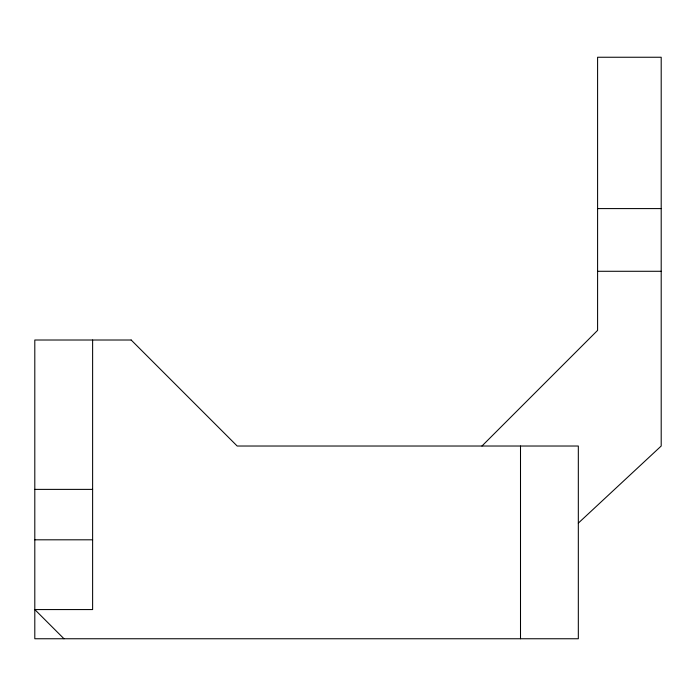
<?xml version="1.0" encoding="UTF-8"?>
<svg xmlns="http://www.w3.org/2000/svg" width="696" height="696" viewBox="0 0 696 696"><rect width="100%" height="100%" fill="white"/><g stroke="black" fill="none" stroke-linecap="round" stroke-linejoin="round"><path stroke-width="1.04" d="M481.954 446.023L597.594 330.374L597.594 57.246L661.2 57.246L661.2 446.023L578.324 523.114M597.594 208.591L661.2 208.591M597.594 271.283L661.2 271.283M34.8 489.384L92.62 489.384M34.8 539.809L92.62 539.809M63.988 638.754L34.8 609.565L92.62 609.565L92.62 340.013M520.504 446.023L520.504 638.754M131.17 340.013L34.8 340.013L34.8 638.754L578.324 638.754L578.324 446.023L237.179 446.023L131.17 340.013"/></g></svg>
